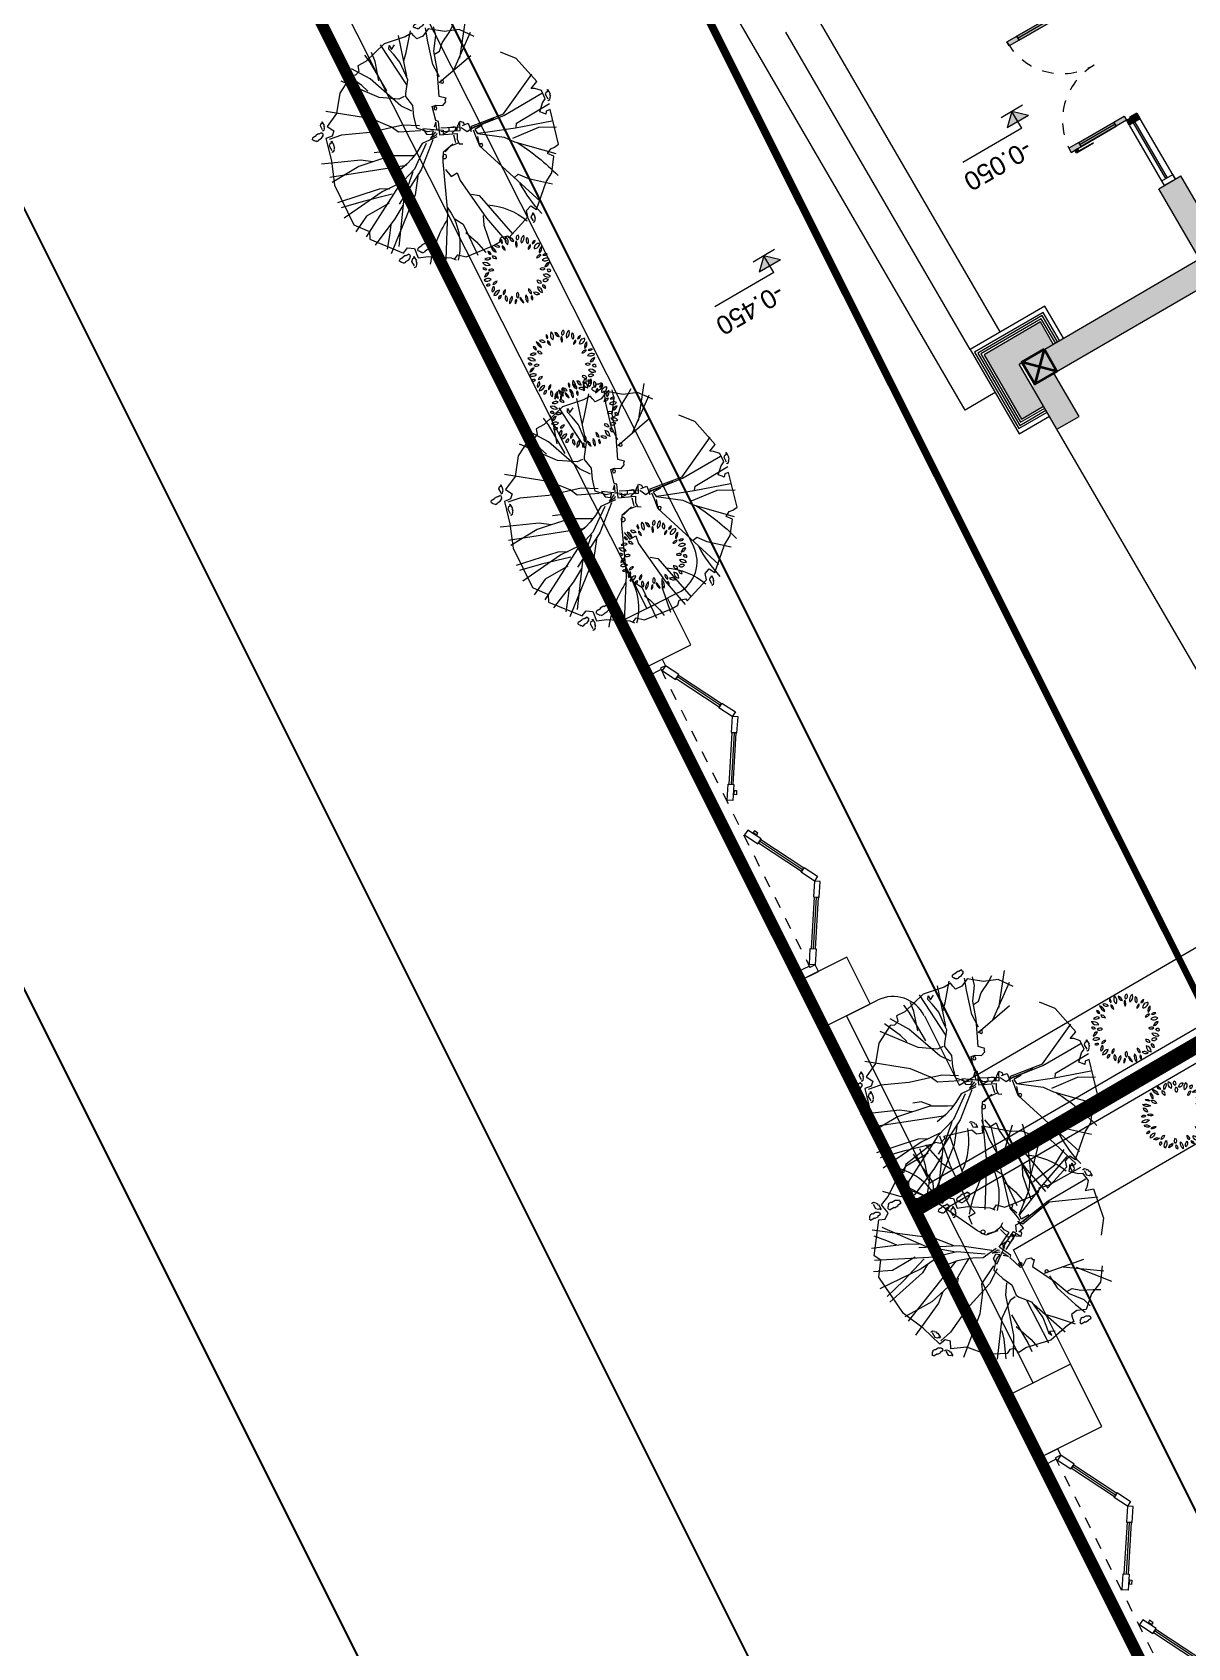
# Model space of a CAD drawing. Header units: millimetres. Extents: x 567980 to 569372, y 2065777 to 2066674.
# Drawn here: x 568793.08 to 568803.01, y 2066239.23 to 2066253.12 of the extents above; entities that cross this region are included whole.
import ezdxf
from ezdxf.enums import TextEntityAlignment as Align

# ---------------------------------------------------------------- set-up
doc = ezdxf.new("R2010")
doc.units = ezdxf.units.MM
for name, pattern in [('ACAD_ISO10W100', [18.5, 12, -3, 0.5, -3]), ('CENTER', [3, 1.5, -0.5, 0.5, -0.5]), ('DASHDOT2', [0.5, 0.25, -0.125, 0, -0.125]), ('HIDDEN', [0.75, 0.5, -0.25])]:
    doc.linetypes.add(name, pattern=pattern)
for name, color, linetype, lineweight in [('A-COT VACH', 2, 'Continuous', 35), ('A-HATCH', 251, 'Continuous', 5), ('A-KY HIEU', 34, 'Continuous', 20), ('A-TEXT', 7, 'Continuous', 18), ('boDnv', 54, 'Continuous', 25), ('E- RANH GIOI', 1, 'CENTER', 13), ('E- THAY', 9, 'Continuous', 20), ('E- Tuong', 4, 'Continuous', 13), ('i_Cay', 114, 'Continuous', 13), ('i_Hatch', 250, 'Continuous', 13), ('LD-CUA', 146, 'Continuous', 13), ('LD-THAY', 9, 'Continuous', 13)]:
    doc.layers.add(name, color=color, linetype=linetype, lineweight=lineweight)
for name, color, linetype in [('ChiaLo', 128, 'CENTER'), ('datOBt', 42, 'Continuous'), ('LogDg', 7, 'Continuous'), ('loKBT', 42, 'Continuous'), ('TimDg', 222, 'Continuous'), ('ViaHeS', 32, 'Continuous')]:
    doc.layers.add(name, color=color, linetype=linetype)
doc.styles.add('A1-arial', font='arial.ttf')
doc.styles.add('rms', font='romans.shx', dxfattribs={"width": 0.7, "bigfont": 'vns.shx'})
doc.linetypes.add('ADL', pattern='A,0.125,-0.15,["++",rms,S=0.5,R=0,X=0,Y=-0.2245],-1.35,1.125', length=2.75)

# ---------------------------------------------------------------- blocks, each defined once
blk = doc.blocks.new('NEN')
at = {"layer": 'boDnv', "color": 10, "linetype": 'ADL', "ltscale": 0.25}
blk.add_lwpolyline([(230.392, -76.647), (232.25, -70.419), (219.166, -44.258), (213.437, -42.548), (99.38, -108.906), (97.521, -115.133), (110.606, -141.295), (116.334, -143.005)], close=True, dxfattribs=at)
at = {"layer": 'ChiaLo', "ltscale": 5}
blk.add_lwpolyline([(103.177, -128.678), (226.594, -56.875)], dxfattribs=at)
at = {"layer": 'datOBt'}
blk.add_lwpolyline([(231.237, -77.312), (233.322, -70.326), (219.866, -43.423), (213.308, -41.466), (98.535, -108.24), (96.449, -115.227), (109.905, -142.129), (116.463, -144.087)], close=True, dxfattribs=at)
at = {"layer": 'LogDg'}
blk.add_lwpolyline([(191.761, -50.531), (96.917, -106.112, 0.395833), (93.785, -116.606), (107.231, -143.491, 0.432836), (118.409, -146.827), (234.309, -78.995, 0.395833), (237.441, -68.502), (223.995, -41.617, 0.432836), (212.817, -38.281), (191.761, -50.531)], format="xyb", dxfattribs=at)
at = {"layer": 'loKBT'}
for points in [[(106.195, -103.784), (98.535, -108.24), (96.449, -115.227), (103.177, -128.678), (116.253, -121.071)], [(116.253, -121.071), (103.177, -128.678), (109.905, -142.129), (116.463, -144.087), (126.31, -138.358)]]:
    blk.add_lwpolyline(points, close=True, dxfattribs=at)
at = {"layer": 'TimDg', "linetype": 'ACAD_ISO10W100', "ltscale": 0.75}
blk.add_lwpolyline([(26.363, 11.491), (109.634, -155.002)], dxfattribs=at)
at = {"layer": 'ViaHeS'}
blk.add_lwpolyline([(231.237, -77.312), (233.322, -70.326), (219.866, -43.423), (213.308, -41.466), (98.535, -108.24), (96.449, -115.227), (109.905, -142.129), (116.463, -144.087)], close=True, dxfattribs=at)
blk = doc.blocks.new('cd2400')
for p, q in [((433, 355), (125, 178)), ((643, 355), (951, 178)), ((1697, 355), (1389, 178)), ((1907, 355), (2215, 178))]:
    blk.add_line(p, q)
at = {"color": 251, "linetype": 'DASHDOT2'}
blk.add_line((2320, 100), (20, 100), dxfattribs=at)
at = {"color": 9}
for points in [[(440, 342), (133, 165), (118, 191), (425, 368)], [(636, 342), (943, 165), (958, 191), (651, 368)], [(1704, 342), (1397, 165), (1382, 191), (1689, 368)], [(1900, 342), (2207, 165), (2222, 191), (1915, 368)]]:
    blk.add_lwpolyline(points, close=True, dxfattribs=at)
for points in [[(538, 393), (443, 338), (423, 372), (518, 428)], [(538, 393), (633, 338), (653, 372), (558, 428)], [(1802, 393), (1707, 338), (1687, 372), (1782, 428)], [(1802, 393), (1897, 338), (1917, 372), (1822, 428)], [(-30, 0), (-30, 140), (20, 140), (20, 100), (30, 100), (30, 0)], [(40, 105), (135, 160), (115, 195), (20, 140)], [(1036, 105), (941, 160), (961, 195), (1056, 140)], [(1024, 166), (999, 181), (1006, 193), (1032, 179)], [(1304, 105), (1399, 160), (1379, 195), (1284, 140)], [(1316, 166), (1341, 181), (1334, 193), (1308, 179)], [(2300, 105), (2205, 160), (2225, 195), (2320, 140)], [(2370, 0), (2370, 140), (2320, 140), (2320, 100), (2310, 100), (2310, 0)]]:
    blk.add_lwpolyline(points, close=True)
blk = doc.blocks.new('mb-cay34')
for p, q in [((118, 536), (49, 859)), ((137, 688), (95, 855)), ((148, 528), (175, 874)), ((-472, 722), (-472, 746)), ((-472, 746), (-468, 746)), ((-456, 783), (-468, 775)), ((-468, 746), (-468, 775)), ((-456, 783), (-452, 779)), ((-452, 779), (-448, 779)), ((-448, 779), (-448, 775)), ((-448, 775), (-444, 775)), ((-444, 775), (-440, 771)), ((-440, 771), (-436, 771)), ((-436, 771), (-436, 767)), ((-436, 767), (-432, 762)), ((-432, 762), (-428, 762)), ((-428, 746), (-432, 742)), ((-432, 742), (-432, 718)), ((-428, 762), (-428, 746)), ((-414, 692), (-247, 741)), ((-141, 547), (-262, 817)), ((-247, 741), (-76, 813)), ((68, 270), (-144, 813)), ((-106, 585), (-103, 817)), ((-76, 813), (254, 836)), ((171, 395), (380, 802)), ((247, 722), (308, 851)), ((254, 836), (357, 760)), ((357, 760), (410, 787)), ((372, 547), (467, 775)), ((410, 787), (627, 620)), ((-536, 656), (-536, 652)), ((-528, 656), (-536, 656)), ((-504, 652), (-536, 652)), ((-536, 528), (-486, 639)), ((-516, 680), (-528, 668)), ((-528, 668), (-528, 656)), ((-483, 680), (-516, 680)), ((-504, 656), (-504, 652)), ((-492, 656), (-504, 656)), ((-487, 660), (-492, 660)), ((-492, 660), (-492, 656)), ((-483, 664), (-487, 664)), ((-487, 664), (-487, 660)), ((-486, 639), (-433, 612)), ((-475, 672), (-483, 664)), ((-479, 684), (-475, 684)), ((-475, 684), (-475, 672)), ((-468, 722), (-472, 722)), ((-468, 698), (-468, 722)), ((-460, 698), (-468, 698)), ((-460, 693), (-460, 698)), ((-448, 693), (-460, 693)), ((-448, 698), (-448, 693)), ((-440, 698), (-448, 698)), ((-436, 710), (-440, 702)), ((-440, 702), (-440, 698)), ((-432, 718), (-436, 710)), ((-433, 612), (-406, 642)), ((-406, 642), (-414, 692)), ((-376, 578), (-395, 673)), ((-373, 669), (-373, 664)), ((-364, 669), (-373, 669)), ((-335, 664), (-373, 664)), ((-349, 698), (-364, 683)), ((-364, 683), (-364, 669)), ((-310, 698), (-349, 698)), ((-335, 669), (-335, 664)), ((-320, 669), (-335, 669)), ((-320, 673), (-320, 669)), ((-315, 673), (-320, 673)), ((-315, 678), (-315, 673)), ((-310, 678), (-315, 678)), ((-300, 688), (-310, 678)), ((-305, 703), (-300, 703)), ((-300, 703), (-300, 688)), ((201, 471), (137, 688)), ((247, 524), (247, 722)), ((270, 410), (566, 627)), ((292, 323), (585, 703)), ((395, 597), (460, 646)), ((460, 646), (539, 711)), ((627, 620), (608, 574)), ((650, 616), (650, 640)), ((650, 640), (654, 640)), ((654, 616), (650, 616)), ((666, 677), (654, 669)), ((654, 640), (654, 669)), ((654, 591), (654, 616)), ((666, 677), (670, 673)), ((670, 673), (674, 673)), ((674, 673), (674, 669)), ((674, 669), (678, 669)), ((678, 669), (682, 665)), ((682, 665), (686, 665)), ((686, 665), (686, 660)), ((686, 660), (690, 656)), ((690, 612), (686, 604)), ((690, 656), (694, 656)), ((694, 640), (690, 636)), ((690, 636), (690, 612)), ((694, 656), (694, 640)), ((-657, 429), (-536, 528)), ((-368, 319), (-589, 589)), ((-285, 380), (-376, 578)), ((-84, 475), (-141, 547)), ((-53, 334), (-106, 585)), ((156, 467), (118, 536)), ((160, 372), (148, 528)), ((315, 445), (372, 547)), ((608, 574), (638, 532)), ((638, 532), (714, 544)), ((664, 517), (650, 507)), ((650, 473), (650, 507)), ((662, 591), (654, 591)), ((662, 587), (662, 591)), ((674, 587), (662, 587)), ((664, 517), (669, 512)), ((669, 512), (674, 512)), ((682, 591), (674, 591)), ((674, 591), (674, 587)), ((674, 512), (674, 507)), ((674, 507), (679, 507)), ((679, 507), (684, 503)), ((686, 604), (682, 596)), ((682, 596), (682, 591)), ((684, 503), (689, 503)), ((698, 568), (689, 568)), ((689, 568), (689, 563)), ((728, 563), (689, 563)), ((689, 503), (689, 498)), ((689, 498), (694, 493)), ((694, 493), (698, 493)), ((713, 597), (698, 582)), ((698, 582), (698, 568)), ((698, 493), (698, 473)), ((752, 597), (713, 597)), ((714, 544), (744, 471)), ((742, 568), (728, 568)), ((728, 568), (728, 563)), ((747, 572), (742, 572)), ((742, 572), (742, 568)), ((752, 577), (747, 577)), ((747, 577), (747, 572)), ((762, 587), (752, 577)), ((757, 602), (762, 602)), ((762, 602), (762, 587)), ((-729, 289), (-657, 429)), ((-479, 190), (-729, 376)), ((-209, 141), (-285, 380)), ((-114, 376), (-137, 433)), ((-53, 323), (-114, 376)), ((122, 232), (171, 395)), ((133, 251), (270, 410)), ((152, 190), (292, 464)), ((528, 179), (828, 369)), ((645, 444), (645, 473)), ((645, 473), (650, 473)), ((650, 444), (645, 444)), ((650, 415), (650, 444)), ((660, 415), (650, 415)), ((660, 410), (660, 415)), ((674, 410), (660, 410)), ((684, 415), (674, 415)), ((674, 415), (674, 410)), ((689, 430), (684, 420)), ((684, 420), (684, 415)), ((694, 439), (689, 430)), ((698, 473), (694, 468)), ((694, 468), (694, 439)), ((744, 471), (839, 327)), ((-634, 179), (-771, 262)), ((-623, 258), (-760, 319)), ((-714, 258), (-729, 289)), ((-725, 224), (-714, 258)), ((-562, 239), (-623, 258)), ((-239, 220), (-368, 319)), ((15, 217), (-53, 334)), ((46, 213), (61, 262)), ((61, 262), (76, 346)), ((167, 224), (292, 323)), ((839, 327), (870, 304)), ((858, 308), (843, 274)), ((843, 274), (889, 228)), ((-809, -46), (-763, 141)), ((-767, 209), (-725, 224)), ((-763, 141), (-767, 209)), ((-589, 129), (-729, 80)), ((-342, 80), (-634, 179)), ((-395, 68), (-479, 190)), ((-179, 194), (-239, 220)), ((-141, 34), (-209, 141)), ((-106, 46), (-179, 194)), ((-15, 84), (23, 152)), ((0, 57), (122, 232)), ((0, 0), (152, 190)), ((34, 182), (15, 217)), ((23, 152), (46, 213)), ((182, 19), (528, 179)), ((600, 156), (665, 122)), ((665, 122), (923, 144)), ((889, 228), (919, 11)), ((-744, 114), (-809, 122)), ((-729, 80), (-801, 68)), ((-494, 114), (-744, 114)), ((-403, 0), (-486, -65)), ((-384, 11), (-403, 0)), ((-391, 23), (-395, 68)), ((-300, 0), (-384, 11)), ((-266, 27), (-342, 80)), ((-224, 34), (-300, 0)), ((-137, 61), (-224, 34)), ((-72, 4), (-137, 61)), ((-110, 23), (-61, 19)), ((-42, -72), (-110, 23)), ((-57, -38), (-72, 4)), ((-61, 19), (-38, -15)), ((-42, -49), (-19, 8)), ((-19, 8), (-19, -42)), ((-4, -38), (-15, 84)), ((122, -19), (182, 19)), ((243, 30), (308, 19)), ((308, 19), (308, -34)), ((748, -8), (938, 30)), ((919, 11), (919, -46)), ((-456, -38), (-817, -19)), ((-775, -209), (-809, -46)), ((-513, -72), (-809, -171)), ((-756, -57), (-779, -72)), ((-779, -72), (-744, -72)), ((-744, -72), (-763, -110)), ((-706, -68), (-756, -57)), ((-631, -80), (-706, -68)), ((-623, -110), (-669, -156)), ((-524, -68), (-631, -80)), ((-486, -65), (-524, -68)), ((-114, -91), (-220, -122)), ((-220, -122), (-213, -152)), ((-99, -106), (-114, -91)), ((-104, -87), (-76, -56)), ((-55, -66), (-104, -87)), ((-8, -65), (-99, -106)), ((-38, -15), (-57, -38)), ((-50, -64), (-23, -102)), ((-48, -97), (20, -227)), ((-19, -42), (-27, -53)), ((-23, -84), (42, -213)), ((-23, -102), (3, -87)), ((-7, -61), (50, -182)), ((3, -87), (3, -140)), ((106, -114), (122, -19)), ((110, -91), (125, -34)), ((118, -152), (110, -91)), ((308, -34), (368, -23)), ((368, -23), (714, -53)), ((501, -46), (539, -91)), ((539, -91), (915, -163)), ((684, -42), (748, -8)), ((714, -53), (942, -95)), ((927, -122), (862, -327)), ((919, -46), (893, -72)), ((893, -72), (908, -122)), ((908, -122), (927, -122)), ((-669, -156), (-794, -266)), ((-775, -266), (-775, -209)), ((-258, -205), (-444, -296)), ((-220, -243), (-258, -205)), ((-213, -232), (-220, -243)), ((-213, -152), (-186, -194)), ((-198, -228), (-213, -232)), ((-186, -194), (-198, -228)), ((3, -140), (-19, -152)), ((-19, -152), (-4, -190)), ((3, -216), (-19, -247)), ((42, -213), (-15, -243)), ((-4, -190), (34, -190)), ((34, -190), (3, -216)), ((30, -152), (15, -201)), ((27, -232), (76, -255)), ((46, -152), (103, -137)), ((50, -182), (88, -160)), ((88, -160), (125, -156)), ((125, -156), (141, -179)), ((-824, -339), (-820, -339)), ((-824, -363), (-824, -339)), ((-820, -363), (-824, -363)), ((-807, -302), (-820, -310)), ((-820, -339), (-820, -310)), ((-820, -387), (-820, -363)), ((-807, -302), (-803, -306)), ((-803, -306), (-799, -306)), ((-799, -306), (-799, -310)), ((-799, -310), (-795, -310)), ((-795, -310), (-791, -314)), ((-791, -314), (-787, -314)), ((-787, -314), (-787, -318)), ((-787, -318), (-783, -323)), ((-783, -323), (-779, -323)), ((-779, -339), (-783, -343)), ((-783, -343), (-783, -367)), ((-779, -323), (-779, -339)), ((-748, -270), (-775, -266)), ((-669, -342), (-756, -376)), ((-718, -277), (-748, -270)), ((-741, -391), (-714, -327)), ((-714, -327), (-718, -277)), ((-490, -285), (-669, -342)), ((-574, -342), (-669, -414)), ((-444, -296), (-574, -342)), ((-551, -334), (-551, -380)), ((-384, -281), (-490, -285)), ((-349, -258), (-406, -566)), ((-19, -247), (0, -262)), ((0, -262), (22, -262)), ((19, -247), (27, -293)), ((27, -293), (91, -281)), ((91, -281), (57, -304)), ((57, -304), (99, -559)), ((76, -255), (72, -312)), ((72, -293), (110, -555)), ((72, -312), (84, -391)), ((87, -300), (137, -293)), ((91, -312), (129, -315)), ((91, -376), (91, -312)), ((129, -315), (254, -475)), ((129, -319), (156, -388)), ((137, -293), (209, -281)), ((148, -304), (213, -281)), ((213, -281), (809, -467)), ((817, -342), (801, -388)), ((862, -327), (817, -342)), ((877, -347), (865, -359)), ((865, -359), (865, -371)), ((910, -347), (877, -347)), ((906, -363), (906, -367)), ((910, -363), (906, -363)), ((918, -355), (910, -363)), ((914, -343), (918, -343)), ((918, -343), (918, -355)), ((-811, -387), (-820, -387)), ((-811, -391), (-811, -387)), ((-799, -391), (-811, -391)), ((-799, -387), (-799, -391)), ((-791, -387), (-799, -387)), ((-787, -375), (-791, -383)), ((-791, -383), (-791, -387)), ((-783, -367), (-787, -375)), ((-661, -486), (-741, -391)), ((-669, -414), (-733, -433)), ((-619, -589), (-661, -486)), ((-429, -486), (-653, -665)), ((-596, -429), (-638, -513)), ((-551, -380), (-596, -429)), ((-376, -403), (-558, -654)), ((84, -391), (95, -483)), ((156, -388), (235, -585)), ((254, -475), (323, -524)), ((555, -388), (547, -426)), ((547, -426), (615, -475)), ((615, -475), (741, -612)), ((847, -410), (703, -578)), ((801, -388), (847, -410)), ((857, -371), (857, -376)), ((865, -371), (857, -371)), ((889, -376), (857, -376)), ((889, -371), (889, -376)), ((901, -371), (889, -371)), ((901, -367), (901, -371)), ((906, -367), (901, -367)), ((-638, -513), (-669, -563)), ((-517, -661), (-619, -589)), ((99, -559), (-53, -893)), ((110, -555), (110, -886)), ((209, -608), (205, -897)), ((235, -589), (209, -608)), ((235, -585), (327, -848)), ((292, -528), (319, -737)), ((323, -524), (555, -749)), ((703, -578), (665, -650)), ((524, -696), (505, -734)), ((566, -726), (524, -696)), ((665, -650), (566, -726)), ((-213, -851), (-315, -772)), ((15, -897), (-213, -851)), ((38, -836), (15, -897)), ((53, -859), (38, -836)), ((224, -802), (175, -855)), ((247, -821), (224, -802)), ((243, -848), (262, -832)), ((247, -878), (243, -848)), ((505, -802), (247, -878)), ((262, -832), (247, -821)), ((319, -737), (384, -855)), ((505, -734), (509, -764)), ((509, -764), (505, -802)), ((91, -893), (53, -859)), ((160, -886), (91, -893)), ((119, -934), (109, -934)), ((109, -934), (109, -939)), ((148, -939), (109, -939)), ((133, -905), (119, -919)), ((119, -919), (119, -934)), ((172, -905), (133, -905)), ((162, -934), (148, -934)), ((148, -934), (148, -939)), ((175, -855), (160, -886)), ((167, -929), (162, -929)), ((162, -929), (162, -934)), ((172, -924), (167, -924)), ((167, -924), (167, -929)), ((182, -914), (172, -924)), ((177, -900), (182, -900)), ((182, -900), (182, -914))]:
    blk.add_line(p, q)
for centre, radius in [((154, -13), 15.3), ((-195, -136), 11.7), ((-343, -280), 11.7), ((217, -295), 11.7)]:
    blk.add_circle(centre, radius)
for centre, radius, start, end in [((1371, -208), 898, 129.3545, 152.6092), ((554, 627), 468, 262.5537, 314.3375), ((1052, 958), 883, 248.5622, 262.3516), ((1081, 207), 551, 215.15, 249.1841), ((648, -1520), 1117, 77.3352, 91.8505), ((1165, 1074), 1813, 242.8644, 255.3539)]:
    blk.add_arc(centre, radius, start, end)
blk = doc.blocks.new('mb-cay40')
at = {"color": 0, "linetype": 'ByBlock'}
for centre, radius, start, end in [((-542, 597), 98.1, 183.3189, 263.1904), ((-651, 494), 98.1, 3.3189, 83.1904), ((-554, 556), 69.9, 25.4537, 116.6852), ((-522, 648), 69.9, 205.4537, 296.6852), ((-427, 694), 54.1, 146.8151, 244.0193), ((-496, 675), 54.1, 326.8151, 64.0193), ((-390, 597), 66.9, 168.8066, 257.6391), ((-470, 545), 66.9, 348.8066, 77.6391), ((-300, 710), 100, 149.4737, 231.7586), ((-448, 683), 100, 329.4737, 51.7586), ((-231, 779), 98.1, 192.306, 259.6849), ((-344, 662), 98.1, 12.306, 79.6849), ((-148, 638), 79.7, 145.5248, 220.8327), ((-273, 631), 79.7, 325.5248, 40.8327), ((-136, 737), 62.9, 125.4093, 202.7101), ((-231, 764), 62.9, 305.4093, 22.7101), ((16, 684), 137, 133.8117, 194.3077), ((-211, 749), 137, 313.8117, 14.3077), ((113, 711), 137, 163.4642, 212.7906), ((49, 562), 68.8, 103.8914, 198.9039), ((-134, 676), 137, 343.4642, 32.7906), ((-33, 607), 68.8, 283.8914, 18.9039), ((138, 616), 80.6, 104.1004, 168.465), ((40, 710), 80.6, 284.1004, 348.465), ((230, 506), 141, 100.3005, 160.4476), ((72, 692), 141, 280.3005, 340.4476), ((260, 521), 76.9, 122.5817, 207.18), ((150, 551), 76.9, 302.5817, 27.18), ((-743, 226), 96, 30.9482, 110.5784), ((-695, 365), 96, 210.9482, 290.5784), ((-680, 301), 102, 69.7201, 135.6489), ((-718, 468), 102, 249.7201, 315.6489), ((-654, 503), 44.2, 163.4933, 274.4697), ((-693, 471), 44.2, 343.4933, 94.4697), ((-620, 357), 75.8, 22.5723, 98.3335), ((-561, 461), 75.8, 202.5723, 278.3335), ((213, 369), 79.6, 86.0282, 161.3698), ((143, 474), 79.6, 266.0282, 341.3698), ((320, 284), 110, 64.7353, 140.5781), ((282, 453), 110, 244.7353, 320.5781), ((300, 426), 53.5, 59.9815, 155.6676), ((278, 494), 53.5, 239.9815, 335.6676), ((359, 242), 79.1, 90.2529, 173.5221), ((280, 330), 79.1, 270.2529, 353.5221), ((-767, 152), 75.6, 44.2576, 108.5927), ((-736, 277), 75.6, 224.2576, 288.5927), ((-787, 176), 111, 280.8762, 345.4479), ((-659, 40), 111, 100.8762, 165.4479), ((-690, -39), 87.4, 54.9745, 151.3792), ((-716, 74), 87.4, 234.9745, 331.3792), ((-638, 119), 83.9, 60.5095, 129.292), ((-649, 257), 83.9, 240.5095, 309.292), ((159, -75), 77.3, 28.8072, 103.9199), ((208, 37), 77.3, 208.8072, 283.9199), ((243, 141), 78, 58.8748, 131.2135), ((232, 267), 78, 238.8748, 311.2135), ((314, -59), 90.4, 71.3712, 141.7535), ((272, 83), 90.4, 251.3712, 321.7535), ((293, 25), 97.6, 29.1952, 106.7189), ((350, 166), 97.6, 209.1952, 286.7189), ((344, 142), 53.6, 28.1981, 112.1918), ((371, 217), 53.6, 208.1981, 292.1918), ((-675, -123), 70, 71.8192, 140.0818), ((-707, -12), 70, 251.8192, 320.0818), ((-557, -163), 78, 113.4753, 203.456), ((-660, -123), 78, 293.4753, 23.456), ((-617, 21), 75, 267.1724, 337.2365), ((-551, -83), 75, 87.1724, 157.2365), ((-605, -147), 107, 271.6328, 352.0268), ((-496, -269), 107, 91.6328, 172.0268), ((-473, -294), 49.3, 76.5419, 193.4774), ((-509, -257), 49.3, 256.5419, 13.4774), ((-342, -221), 95.9, 122.8873, 186.7253), ((-489, -152), 95.9, 302.8873, 6.7253), ((-314, -281), 91.1, 159.117, 230.3606), ((-457, -318), 91.1, 339.117, 50.3606), ((-220, -348), 109, 122.117, 201.7275), ((-379, -297), 109, 302.117, 21.7275), ((-133, -236), 75.4, 148.7877, 221.5977), ((-253, -247), 75.4, 328.7877, 41.5977), ((100, -278), 148, 165.2071, 218.3217), ((-159, -332), 148, 345.2071, 38.3217), ((-19, -211), 70.3, 353.65, 74.6514), ((70, -151), 70.3, 173.65, 254.6514), ((110, -276), 64.3, 156.7754, 231.288), ((11, -301), 64.3, 336.7754, 51.288), ((113, -290), 96.7, 38.6962, 106.2415), ((162, -137), 96.7, 218.6962, 286.2415), ((133, -213), 116, 6.5487, 76.8911), ((275, -87), 116, 186.5487, 256.8911), ((243, -118), 50.7, 359.2557, 87.6287), ((296, -68), 50.7, 179.2557, 267.6287), ((-170, -364), 62.5, 129.7475, 206.0709), ((-267, -343), 62.5, 309.7475, 26.0709), ((-160, -372), 84.6, 5.3196, 80.419), ((-61, -281), 84.6, 185.3196, 260.419)]:
    blk.add_arc(centre, radius, start, end, dxfattribs=at)
blk = doc.blocks.new('cotxaytho')
at = {"layer": 'A-KY HIEU'}
h = blk.add_hatch(color=256, dxfattribs=at)
h.paths.add_polyline_path([(200, 188), (0, 188), (0, 0)])
h.paths.add_polyline_path([(0, 188), (-200, 188), (0, 0)])
for p, q in [((0, 312), (0, 0)), ((0, 312), (1100, 312)), ((-200, 188), (0, 0)), ((-200, 188), (200, 188)), ((-200, 0), (200, 0)), ((0, 0), (200, 188))]:
    blk.add_line(p, q, dxfattribs=at)
at = {"color": 6, "style": 'A1-arial'}
blk.add_attdef('-0.050', (35, 402), '', height=250, dxfattribs=at)
blk = doc.blocks.new('*U508')
h = blk.add_hatch(color=254)
h.dxf.hatch_style = 1
h.paths.add_polyline_path([(22, 345), (22, 514), (50, 514), (50, 486), (27, 486), (27, 345)])
h = blk.add_hatch(color=253)
h.dxf.hatch_style = 1
h.paths.add_polyline_path([(50, 450), (90, 450), (90, 550), (50, 550)])
h.paths.add_polyline_path([(50, 100), (90, 100), (90, 0), (50, 0)])
h = blk.add_hatch(color=254)
h.dxf.hatch_style = 1
h.paths.add_polyline_path([(50, 450), (90, 450), (90, 100), (50, 100)])
h = blk.add_hatch(color=253)
h.dxf.hatch_style = 1
h.paths.add_polyline_path([(1150, 100), (1110, 100), (1110, 0), (1150, 0)])
h.paths.add_polyline_path([(1150, 450), (1110, 450), (1110, 550), (1150, 550)])
h = blk.add_hatch(color=254)
h.dxf.hatch_style = 1
h.paths.add_polyline_path([(1110, 450), (1150, 450), (1150, 100), (1110, 100)])
h = blk.add_hatch(color=253)
h.dxf.hatch_style = 1
h.paths.add_polyline_path([(0, 0), (50, 0), (50, -40), (60, -40), (60, -110), (0, -110)])
h = blk.add_hatch(color=253)
h.dxf.hatch_style = 1
h.paths.add_polyline_path([(1200, 0), (1150, 0), (1150, -40), (1140, -40), (1140, -110), (1200, -110)])
at = {"linetype": 'Continuous'}
blk.add_line((70, 100), (70, 450), dxfattribs=at)
for p, q in [((90, 450), (90, 100)), ((1110, 450), (1110, 100)), ((1130, 100), (1130, 450))]:
    blk.add_line(p, q)
for points in [[(22, 345), (22, 514), (50, 514), (50, 486), (27, 486), (27, 345)], [(50, 450), (90, 450), (90, 100), (50, 100)], [(1110, 450), (1150, 450), (1150, 100), (1110, 100)], [(0, 0), (50, 0), (50, -40), (60, -40), (60, -110), (0, -110)], [(1200, 0), (1150, 0), (1150, -40), (1140, -40), (1140, -110), (1200, -110)]]:
    blk.add_lwpolyline(points, close=True)
for points in [[(50, 450), (90, 450), (90, 550), (50, 550), (50, 450)], [(50, 453), (50, 100)], [(1150, 450), (1110, 450), (1110, 550), (1150, 550), (1150, 450)], [(1150, 453), (1150, 100)], [(50, 100), (90, 100), (90, 0), (50, 0), (50, 100)], [(1150, 100), (1110, 100), (1110, 0), (1150, 0), (1150, 100)]]:
    blk.add_lwpolyline(points)
at = {"linetype": 'HIDDEN', "ltscale": 30}
for points in [[(600, 0, 0.414214), (50, 550, 0.414214)], [(600, 0, -0.414214), (1150, 550, -0.414214)]]:
    blk.add_lwpolyline(points, format="xyb", dxfattribs=at)
blk = doc.blocks.new('cot')
at = {"layer": 'i_Hatch'}
h = blk.add_hatch(color=256, dxfattribs=at)
h.dxf.hatch_style = 1
h.paths.add_polyline_path([(-124080302, 101892782), (-124080082, 101892782), (-124080082, 101893002), (-124080302, 101893002)])
at = {"layer": 'A-COT VACH'}
for p, q in [((-124080302, 101893002), (-124080082, 101892782)), ((-124080302, 101892782), (-124080082, 101893002))]:
    blk.add_line(p, q, dxfattribs=at)
blk.add_lwpolyline([(-124080302, 101892782), (-124080082, 101892782), (-124080082, 101893002), (-124080302, 101893002)], close=True, dxfattribs=at)
blk = doc.blocks.new('luoicot')
at = {"layer": 'E- Tuong'}
blk.add_blockref('cot', (-2406, -813), dxfattribs=at)
blk = doc.blocks.new('TANG 1 BT3')
at = {"layer": 'A-HATCH'}
h = blk.add_hatch(color=256, dxfattribs=at)
h.dxf.hatch_style = 1
h.paths.add_polyline_path([(7080585, 935786), (7080365, 935786), (7080365, 934096), (7080365, 934096), (7080585, 934096)])
h.paths.add_polyline_path([(7080365, 945516), (7076585, 945516), (7076585, 945516), (7076585, 945296), (7080365, 945296)])
h.paths.add_polyline_path([(7076585, 945516), (7073665, 945516), (7073665, 945296), (7073975, 945296), (7073975, 945005), (7074085, 945005), (7074085, 945296), (7076585, 945296)])
h.paths.add_polyline_path([(7072465, 945516), (7072085, 945516), (7072085, 945296), (7072465, 945296)])
h.paths.add_polyline_path([(7072085, 945296), (7071975, 945296), (7071865, 945296), (7071865, 941916), (7072085, 941916), (7072085, 942950), (7072235, 942950), (7072235, 941806), (7072085, 941806), (7072085, 941696), (7073065, 941696), (7073065, 941806), (7072290, 941806), (7072290, 943005), (7072085, 943005), (7072085, 944095), (7073975, 944095), (7073975, 941806), (7073865, 941806), (7073865, 941696), (7074185, 941696), (7074185, 941806), (7074085, 941806), (7074085, 944305), (7073975, 944305), (7073975, 944205), (7072085, 944205)])
h.paths.add_polyline_path([(7072085, 941696), (7071865, 941696), (7071865, 940681), (7072085, 940681)])
h.paths.add_polyline_path([(7076365, 941806), (7075085, 941806), (7075085, 941696), (7076365, 941696)])
h.paths.add_polyline_path([(7080585, 942346), (7080365, 942346), (7080365, 941916), (7080475, 941916), (7080585, 941916)])
h.paths.add_polyline_path([(7080805, 942116), (7080585, 942116), (7080585, 941916), (7080585, 941696), (7080243, 941696), (7080243, 941476), (7080805, 941476)])
h.paths.add_polyline_path([(7080585, 945296), (7080585, 945296), (7080365, 945296), (7080365, 944846), (7080585, 944846)])
h.paths.add_polyline_path([(7080585, 937896), (7078785, 937896), (7078785, 938596), (7078565, 938596), (7078565, 937896), (7078055, 937896), (7078055, 937676), (7080365, 937676), (7080365, 937186), (7080585, 937186)])
h.paths.add_polyline_path([(7080805, 938116), (7080243, 938116), (7080243, 937896), (7080585, 937896), (7080585, 937896), (7080585, 937676), (7080585, 937476), (7080805, 937476)])
h.paths.add_polyline_path([(7076365, 937896), (7075965, 937896), (7075965, 937786), (7076075, 937786), (7076075, 934376), (7076555, 934376), (7076555, 934486), (7076185, 934486), (7076185, 937676), (7076365, 937676)])
h.paths.add_polyline_path([(7075065, 937896), (7072085, 937896), (7072085, 937896), (7072085, 937786), (7075065, 937786)])
h.paths.add_polyline_path([(7072290, 937786), (7072235, 937786), (7072235, 937241), (7072085, 937241), (7072085, 937186), (7072290, 937186)])
h.paths.add_polyline_path([(7072085, 937676), (7072085, 937676), (7071865, 937676), (7071865, 936986), (7072085, 936986)])
h.paths.add_polyline_path([(7072085, 938911), (7071865, 938911), (7071865, 937896), (7071975, 937896), (7072085, 937896)])
h.paths.add_polyline_path([(7072085, 936186), (7071865, 936186), (7071865, 934843), (7072085, 934843)])
h.paths.add_polyline_path([(7072085, 932721), (7071865, 932721), (7071865, 932096), (7072085, 932096)])
h.paths.add_polyline_path([(7074245, 932096), (7072085, 932096), (7072085, 931876), (7074245, 931876)])
h.paths.add_polyline_path([(7073959, 931876), (7073849, 931876), (7073849, 931766), (7073469, 931766), (7073469, 931876), (7073359, 931876), (7073359, 931656), (7073959, 931656)])
h.paths.add_polyline_path([(7076934, 931876), (7076824, 931876), (7076824, 931766), (7076444, 931766), (7076444, 931876), (7076334, 931876), (7076334, 931656), (7076934, 931656)])
h.paths.add_polyline_path([(7078065, 932096), (7076585, 932096), (7076585, 931876), (7078065, 931876)])
h.paths.add_polyline_path([(7076365, 932096), (7076045, 932096), (7076045, 931876), (7076365, 931876)])
h.paths.add_polyline_path([(7078831, 932351), (7078687, 932517), (7078203, 932096), (7078285, 932096), (7078285, 931876)])
h.paths.add_polyline_path([(7080585, 933876), (7080365, 933876), (7080365, 933976), (7079894, 933567), (7080039, 933401)])
h.paths.add_polyline_path([(7080365, 941696), (7080365, 941916), (7080365, 941916), (7076585, 941916), (7076585, 941916), (7076585, 941696), (7078565, 941696), (7078565, 940996), (7078785, 940996), (7078785, 941696), (7080365, 941696)])
at = {"layer": 'E- THAY'}
for p, q in [((7080585, 944846), (7080585, 942346)), ((7080885, 941806), (7081185, 941806)), ((7081185, 941806), (7081185, 937786)), ((7080585, 941376), (7080585, 938216)), ((7080885, 941376), (7080885, 938216))]:
    blk.add_line(p, q, dxfattribs=at)
at = {"layer": 'E- Tuong'}
for p, q in [((7080365, 942346), (7080365, 941916)), ((7080585, 942346), (7080365, 942346)), ((7080585, 942346), (7080585, 941696)), ((7080365, 941916), (7076365, 941916)), ((7078565, 941696), (7078565, 940996)), ((7080585, 941696), (7078785, 941696)), ((7078785, 941696), (7078785, 940996)), ((7078785, 940996), (7078565, 940996))]:
    blk.add_line(p, q, dxfattribs=at)
blk.add_lwpolyline([(7080243, 941696), (7080243, 941476), (7080805, 941476), (7080805, 942116), (7080585, 942116)], dxfattribs=at)
at = {"layer": 'LD-CUA'}
for points in [[(7078620, 940396), (7078730, 940396), (7078730, 940996), (7078620, 940996)], [(7078620, 940996), (7078730, 940996), (7078730, 940951), (7078620, 940951)], [(7078675, 940951), (7078687, 940951), (7078687, 940396), (7078675, 940396)]]:
    blk.add_lwpolyline(points, close=True, dxfattribs=at)
at = {"layer": 'LD-THAY'}
for points in [[(7080143, 941696), (7080143, 941376), (7080885, 941376), (7080885, 942216), (7080585, 942216)], [(7080183, 941696), (7080183, 941416), (7080865, 941416), (7080865, 942176), (7080585, 942176)], [(7080203, 941696), (7080203, 941436), (7080845, 941436), (7080845, 942156), (7080585, 942156)], [(7080223, 941696), (7080223, 941456), (7080825, 941456), (7080825, 942136), (7080585, 942136)]]:
    blk.add_lwpolyline(points, dxfattribs=at)
at = {"layer": 'A-KY HIEU'}
ref = blk.add_blockref('cotxaytho', (7079544, 939786), dxfattribs=dict(at, xscale=0.5333333333255724, yscale=0.5333333333255724, zscale=0.5333333333255724))
ref.add_attrib('-0.050', '-0.050', dxfattribs={"layer": 'A-TEXT', "color": 6, "height": 160, "style": 'A1-arial'}).set_placement((7079563, 940000), align=Align.BOTTOM_LEFT)
at = {"layer": 'E- Tuong'}
blk.add_blockref('luoicot', (131163043, -100950274), dxfattribs=at)
at = {"layer": 'LD-CUA', "rotation": 270}
blk.add_blockref('*U508', (7078730, 940396), dxfattribs=at)
blk = doc.blocks.new('MBT1 BT3')
at = {"layer": 'E- THAY'}
for p, q in [((7087380, 947406), (7072560, 947406)), ((7087278, 945800), (7087380, 947406)), ((7086741, 946806), (7072560, 946806)), ((7086698, 946138), (7086741, 946806)), ((7087132, 945810), (7086979, 945819)), ((7087278, 945800), (7087132, 945810)), ((7086444, 932607), (7087000, 941904)), ((7086701, 941922), (7086885, 941911)), ((7087000, 941904), (7086885, 941911)), ((7085859, 932881), (7086383, 941641))]:
    blk.add_line(p, q, dxfattribs=at)
for points in [[(7087469, 945337), (7087498, 945786), (7087049, 945815), (7087020, 945366)], [(7087251, 941888), (7087280, 942337), (7086831, 942366), (7086802, 941917)]]:
    blk.add_lwpolyline(points, close=True, dxfattribs=at)
for centre, start, end in [((7086998, 946119), 176.3811, 266.3811), ((7086683, 941623), 86.5742, 176.5742)]:
    blk.add_arc(centre, 300, start, end, dxfattribs=at)
at = {"layer": 'A-KY HIEU'}
ref = blk.add_blockref('cotxaytho', (7084601, 939786), dxfattribs=dict(at, xscale=0.5333333333255724, yscale=0.5333333333255724, zscale=0.5333333333255724))
ref.add_attrib('-0.050', '-0.450', dxfattribs={"layer": 'A-TEXT', "color": 6, "height": 160, "style": 'A1-arial'}).set_placement((7084619, 940000), align=Align.BOTTOM_LEFT)
at = {"layer": 'i_Cay', "xscale": -1.14285714285714, "yscale": 1.14285714285714, "zscale": 1.14285714285714, "rotation": 270}
for p in [(7086666, 946895), (7086806, 940963), (7086563, 937488)]:
    blk.add_blockref('mb-cay34', p, dxfattribs=at)
at = {"layer": 'i_Cay', "xscale": 0.5, "yscale": 0.5, "zscale": 0.5}
for p in [(7085358, 947007), (7086823, 941435), (7086721, 940081), (7086676, 939625), (7086601, 938720)]:
    blk.add_blockref('mb-cay40', p, dxfattribs=at)
at = {"layer": 'LD-CUA', "xscale": -1.252464087373014, "yscale": 1.252464087373014, "zscale": 1.252464087373014, "rotation": 86.38111963774706}
blk.add_blockref('cd2400', (7087467, 945300), dxfattribs=at)
at = {"layer": 'LD-THAY'}
blk.add_blockref('TANG 1 BT3', (2586, 0), dxfattribs=at)
at = {"layer": 'E- RANH GIOI', "ltscale": 0.05, "const_width": 100}
blk.add_lwpolyline([(7087607, 947516), (7072450, 947516), (7072450, 927516), (7081342, 927516), (7086658, 932506)], close=True, dxfattribs=at)
at = {"layer": 'E- RANH GIOI', "color": 5, "ltscale": 0.05, "true_color": 0x0000fa, "const_width": 50}
blk.add_lwpolyline([(7072450, 930516), (7080325, 930516), (7083740, 933610), (7084601, 947516)], dxfattribs=at)
at = {"layer": 'E- THAY'}
blk.add_lwpolyline([(7087607, 947516), (7072450, 947516), (7072450, 927516), (7081342, 927516), (7086658, 932506)], close=True, dxfattribs=at)
blk = doc.blocks.new('BT-02')
at = {"layer": 'E- RANH GIOI', "ltscale": 0.05, "const_width": 100}
blk.add_lwpolyline([(7621198, 979879), (7753982, 979879), (7758667, 974889), (7756768, 944869), (7751452, 939879), (7618668, 939879), (7613983, 944869), (7615882, 974889), (7621198, 979879)], dxfattribs=at)
at = {"layer": 'E- RANH GIOI', "color": 5, "ltscale": 0.05, "true_color": 0x0000fa, "const_width": 50}
blk.add_lwpolyline([(7622385, 976879), (7752684, 976879), (7755591, 973782), (7753849, 946244), (7750265, 942879), (7619966, 942879), (7617059, 945976), (7618801, 973514)], close=True, dxfattribs=at)
at = {"layer": 'loKBT'}
for points in [[(7630060, 979879), (7630060, 959879), (7614933, 959879), (7615882, 974889), (7621198, 979879), (7630060, 979879)], [(7630060, 959879), (7630060, 939879), (7618668, 939879), (7613983, 944869), (7614933, 959879), (7630060, 959879)]]:
    blk.add_lwpolyline(points, dxfattribs=at)

msp = doc.modelspace()

# ---------------------------------------------------------------- block references
at = {"layer": 'boDnv'}
msp.add_blockref('NEN', (568697.481, 2066371.697), dxfattribs=at)

# ---------------------------------------------------------------- next in the draw order: linework, layer by layer
at = {"layer": 'LD-THAY', "elevation": 0}
msp.add_lwpolyline([(568801.738, 2066240.864), (568802.275, 2066241.133), (568802.006, 2066241.67), (568801.47, 2066241.401)], close=True, dxfattribs=at)
msp.add_lwpolyline([(568801.738, 2066240.864), (568802.275, 2066241.133), (568802.006, 2066241.67), (568801.47, 2066241.401)], close=True, dxfattribs=at)

# ---------------------------------------------------------------- next in the draw order: block references
at = {"layer": 'LD-CUA', "xscale": 0.001250000333389805, "yscale": 0.001250000333389805, "zscale": 0.001250000333389805, "rotation": 296.5299715492512}
msp.add_blockref('cd2400', (568801.755, 2066240.831, 0), dxfattribs=at)
msp.add_blockref('cd2400', (568801.755, 2066240.831, 0), dxfattribs=at)
at = {"layer": 'LD-THAY', "xscale": 0.0009980326083971122, "yscale": 0.0009980326083971122, "zscale": 0.0009980326083971122, "rotation": 210.1906985406665}
msp.add_blockref('MBT1 BT3', (574439.275, 2070617.601, 0), dxfattribs=at)

# ---------------------------------------------------------------- next in the draw order: linework, layer by layer
at = {"layer": 'E- RANH GIOI', "ltscale": 0.05, "const_width": 0.0998, "elevation": 0}
msp.add_lwpolyline([(568800.678, 2066242.985), (568813.753, 2066250.593), (568823.791, 2066233.339), (568813.944, 2066227.61), (568807.386, 2066229.568)], close=True, dxfattribs=at)
at = {"layer": 'E- THAY'}
for p, q in [((568800.929, 2066243.005, 0), (568813.714, 2066250.442, 0)), ((568801.515, 2066242.652, 0), (568814.015, 2066249.925, 0)), ((568801.686, 2066241.509, 0), (568800.929, 2066243.005, 0))]:
    msp.add_line(p, q, dxfattribs=at)
at = {"layer": 'E- THAY', "elevation": 0}
msp.add_lwpolyline([(568800.678, 2066242.985), (568813.753, 2066250.593), (568823.791, 2066233.339), (568813.944, 2066227.61), (568807.386, 2066229.568)], close=True, dxfattribs=at)
at = {"layer": 'LD-THAY'}
msp.add_line((568802.275, 2066241.133, 0), (568801.515, 2066242.652, 0), dxfattribs=at)

# ---------------------------------------------------------------- next in the draw order: block references
at = {"layer": 'i_Cay', "extrusion": (-4.4763e-10, 2.88067e-10, -1), "xscale": 0.0004990163041985563, "yscale": 0.0004990163041985563, "zscale": -0.0004990163041985562, "rotation": 329.8093016751118}
msp.add_blockref('mb-cay40', (-568802.874, 2066243.675, 0.001), dxfattribs=at)
at = {"layer": 'i_Cay', "xscale": 0.001140608695310985, "yscale": 0.001140608695310985, "zscale": 0.001140608695310985, "rotation": 120.1906976772487}
msp.add_blockref('mb-cay34', (568801.329, 2066242.647, 0), dxfattribs=at)
at = {"layer": 'loKBT', "xscale": 0.001000000000001394, "yscale": 0.001000000000001394, "zscale": 0.001000000000001394, "rotation": 30.1906983248881}
msp.add_blockref('BT-02', (562701.345, 2061583.947, 0), dxfattribs=at)

# ---------------------------------------------------------------- next in the draw order: block references
at = {"layer": 'LD-THAY', "xscale": 0.0009980326083971122, "yscale": 0.0009980326083971122, "zscale": 0.0009980326083971122, "rotation": 210.1906985406665}
msp.add_blockref('MBT1 BT3', (574439.275, 2070617.601, 0), dxfattribs=at)

# ---------------------------------------------------------------- next in the draw order: linework, layer by layer
at = {"layer": 'E- RANH GIOI', "ltscale": 0.05, "const_width": 0.0998, "elevation": 0}
msp.add_lwpolyline([(568800.678, 2066242.985), (568813.753, 2066250.593), (568823.791, 2066233.339), (568813.944, 2066227.61), (568807.386, 2066229.568)], close=True, dxfattribs=at)
at = {"layer": 'E- THAY'}
for p, q in [((568800.929, 2066243.005, 0), (568813.714, 2066250.442, 0)), ((568801.515, 2066242.652, 0), (568814.015, 2066249.925, 0)), ((568801.686, 2066241.509, 0), (568800.929, 2066243.005, 0))]:
    msp.add_line(p, q, dxfattribs=at)
at = {"layer": 'E- THAY', "elevation": 0}
msp.add_lwpolyline([(568800.678, 2066242.985), (568813.753, 2066250.593), (568823.791, 2066233.339), (568813.944, 2066227.61), (568807.386, 2066229.568)], close=True, dxfattribs=at)
at = {"layer": 'LD-THAY'}
msp.add_line((568802.275, 2066241.133, 0), (568801.515, 2066242.652, 0), dxfattribs=at)

# ---------------------------------------------------------------- next in the draw order: block references
at = {"layer": 'i_Cay', "extrusion": (-4.4763e-10, 2.88067e-10, -1), "xscale": 0.0004990163041985563, "yscale": 0.0004990163041985563, "zscale": -0.0004990163041985562, "rotation": 329.8093016751118}
msp.add_blockref('mb-cay40', (-568802.874, 2066243.675, 0.001), dxfattribs=at)
at = {"layer": 'i_Cay', "xscale": 0.001140608695310985, "yscale": 0.001140608695310985, "zscale": 0.001140608695310985, "rotation": 120.1906976772487}
msp.add_blockref('mb-cay34', (568801.329, 2066242.647, 0), dxfattribs=at)
at = {"layer": 'loKBT', "xscale": 0.001000000000001394, "yscale": 0.001000000000001394, "zscale": 0.001000000000001394, "rotation": 30.1906983248881}
msp.add_blockref('BT-02', (562701.345, 2061583.947, 0), dxfattribs=at)

doc.saveas('drawing.dxf')
